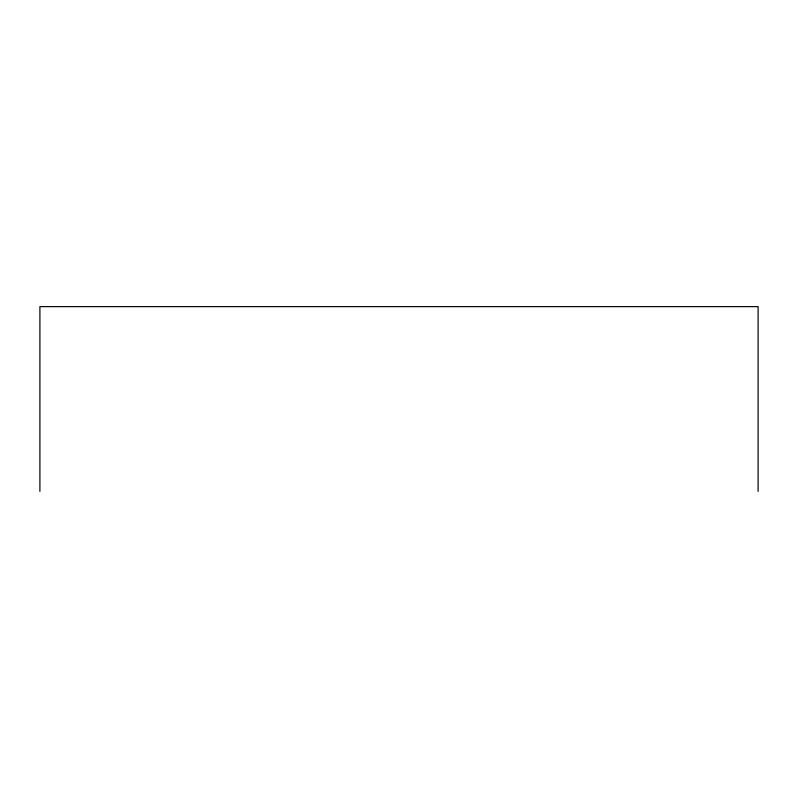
<?xml version="1.0" encoding="UTF-8"?>
<svg xmlns="http://www.w3.org/2000/svg" width="798" height="798" viewBox="0 0 798 798"><rect width="100%" height="100%" fill="white"/><g stroke="black" fill="none" stroke-linecap="round" stroke-linejoin="round"><path stroke-width="1.2" d="M758.1 491.378L758.1 306.622L39.9 306.622L39.9 491.378"/></g></svg>
